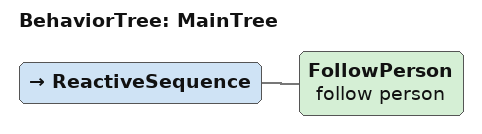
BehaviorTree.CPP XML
<root main_tree_to_execute = "MainTree" >
    <BehaviorTree ID="MainTree">
        <ReactiveSequence>
            <FollowPerson   name="follow person"/>
        </ReactiveSequence>
    </BehaviorTree>
</root>
